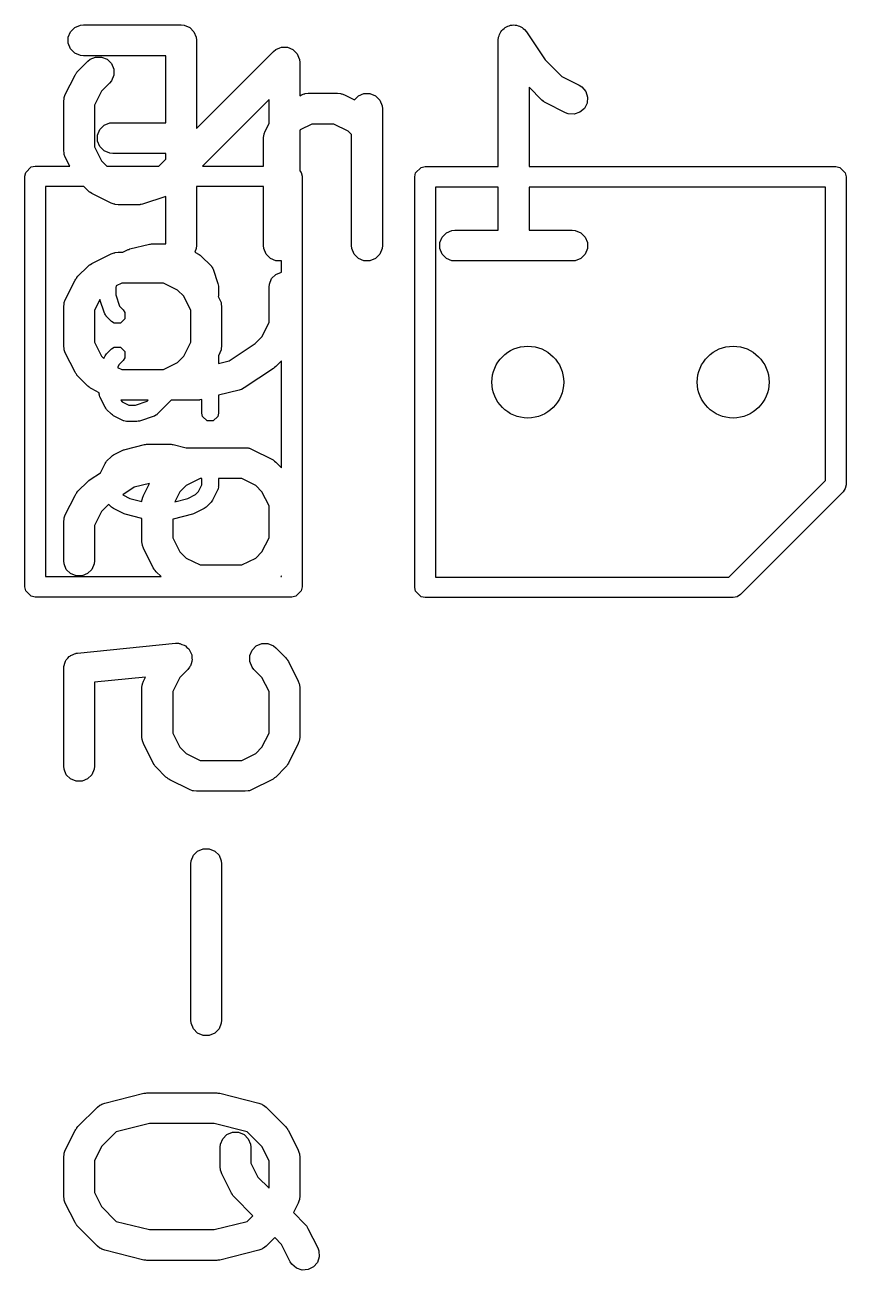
# Model space of a CAD drawing. Header units: inches. Extents: x -2.1 to 1.75, y 0.25 to 2.74.
# Drawn here: x -0.5266 to -0.3691, y 2.1921 to 2.4309 of the extents above; entities that cross this region are included whole.
import ezdxf

# ---------------------------------------------------------------- set-up
doc = ezdxf.new("R2010")
doc.units = ezdxf.units.IN
doc.header["$MEASUREMENT"] = 0
doc.layers.add('BLACK', color=250, linetype='CONTINUOUS')

msp = doc.modelspace()

# ---------------------------------------------------------------- linework, layer by layer
at = {"layer": 'BLACK', "linetype": 'CONTINUOUS'}
for p, q in [((-0.51826, 2.42854), (-0.51782, 2.4296)), ((-0.51782, 2.4296), (-0.51701, 2.43041)), ((-0.51701, 2.43041), (-0.51594, 2.43086)), ((-0.51594, 2.43086), (-0.51537, 2.43091)), ((-0.51537, 2.43091), (-0.49662, 2.43091)), ((-0.49662, 2.43091), (-0.49604, 2.43086)), ((-0.49604, 2.43086), (-0.49498, 2.43041)), ((-0.49498, 2.43041), (-0.49416, 2.4296)), ((-0.49416, 2.4296), (-0.49372, 2.42854)), ((-0.43566, 2.42881), (-0.4356, 2.42909)), ((-0.4356, 2.42909), (-0.43544, 2.42933)), ((-0.43544, 2.42933), (-0.43533, 2.4296)), ((-0.43533, 2.4296), (-0.43512, 2.42981)), ((-0.43512, 2.42981), (-0.43496, 2.43005)), ((-0.43496, 2.43005), (-0.43472, 2.43021)), ((-0.43472, 2.43021), (-0.43452, 2.43041)), ((-0.43452, 2.43041), (-0.43425, 2.43053)), ((-0.43425, 2.43053), (-0.434, 2.43069)), ((-0.434, 2.43069), (-0.43372, 2.43075)), ((-0.43372, 2.43075), (-0.43345, 2.43086)), ((-0.43345, 2.43086), (-0.43316, 2.43086)), ((-0.43316, 2.43086), (-0.43287, 2.43091)), ((-0.43287, 2.43091), (-0.43259, 2.43086)), ((-0.43259, 2.43086), (-0.4323, 2.43086)), ((-0.4323, 2.43086), (-0.43203, 2.43074)), ((-0.43203, 2.43074), (-0.43174, 2.43069)), ((-0.43174, 2.43069), (-0.4315, 2.43053)), ((-0.4315, 2.43053), (-0.43124, 2.43041)), ((-0.43124, 2.43041), (-0.43103, 2.43021)), ((-0.43103, 2.43021), (-0.43079, 2.43005)), ((-0.43079, 2.43005), (-0.43042, 2.4296)), ((-0.43042, 2.4296), (-0.43042, 2.4296)), ((-0.43042, 2.4296), (-0.43042, 2.4296)), ((-0.43042, 2.4296), (-0.43042, 2.4296)), ((-0.43042, 2.4296), (-0.42683, 2.42422)), ((-0.51826, 2.42738), (-0.51826, 2.42854)), ((-0.51782, 2.42632), (-0.51826, 2.42738)), ((-0.49372, 2.42854), (-0.49367, 2.42796)), ((-0.49367, 2.42796), (-0.49367, 2.41105)), ((-0.47771, 2.42649), (-0.47739, 2.42662)), ((-0.47739, 2.42662), (-0.47624, 2.42662)), ((-0.47624, 2.42662), (-0.47518, 2.42618)), ((-0.43583, 2.42797), (-0.43577, 2.42854)), ((-0.43583, 2.42796), (-0.43583, 2.42797)), ((-0.43583, 2.40374), (-0.43583, 2.42796)), ((-0.43583, 2.42796), (-0.43583, 2.42796)), ((-0.43583, 2.42796), (-0.43583, 2.42796)), ((-0.43577, 2.42854), (-0.43566, 2.42881)), ((-0.51701, 2.4255), (-0.51782, 2.42632)), ((-0.51594, 2.42506), (-0.51701, 2.4255)), ((-0.51537, 2.42501), (-0.51594, 2.42506)), ((-0.49957, 2.42501), (-0.51537, 2.42501)), ((-0.51453, 2.42394), (-0.51408, 2.42431)), ((-0.51408, 2.42431), (-0.51301, 2.42475)), ((-0.51301, 2.42475), (-0.51186, 2.42475)), ((-0.51186, 2.42475), (-0.5108, 2.42431)), ((-0.5108, 2.42431), (-0.50998, 2.42349)), ((-0.49957, 2.41216), (-0.49957, 2.42501)), ((-0.49367, 2.41105), (-0.47891, 2.42581)), ((-0.47891, 2.42581), (-0.47846, 2.42618)), ((-0.47846, 2.42618), (-0.47771, 2.42649)), ((-0.47518, 2.42618), (-0.47436, 2.42537)), ((-0.47436, 2.42537), (-0.47411, 2.42475)), ((-0.47411, 2.42475), (-0.47392, 2.4243)), ((-0.47392, 2.4243), (-0.47387, 2.42373)), ((-0.42683, 2.42422), (-0.42363, 2.42101)), ((-0.51665, 2.42179), (-0.51659, 2.42184)), ((-0.51659, 2.42184), (-0.5164, 2.42206)), ((-0.5164, 2.42206), (-0.51453, 2.42394)), ((-0.50998, 2.42349), (-0.50954, 2.42243)), ((-0.50954, 2.42243), (-0.50954, 2.42127)), ((-0.47387, 2.42373), (-0.47387, 2.41733)), ((-0.51883, 2.41755), (-0.51695, 2.4213)), ((-0.51695, 2.4213), (-0.5168, 2.42154)), ((-0.5168, 2.42154), (-0.51677, 2.42162)), ((-0.51677, 2.42162), (-0.5167, 2.4217)), ((-0.5167, 2.4217), (-0.51665, 2.42179)), ((-0.51035, 2.41976), (-0.51189, 2.41823)), ((-0.50998, 2.42021), (-0.51035, 2.41976)), ((-0.50954, 2.42127), (-0.50998, 2.42021)), ((-0.42363, 2.42101), (-0.42031, 2.41935)), ((-0.51904, 2.41701), (-0.51883, 2.41755)), ((-0.51189, 2.41823), (-0.51324, 2.41553)), ((-0.47387, 2.41733), (-0.47357, 2.41748)), ((-0.47357, 2.41748), (-0.47303, 2.41768)), ((-0.47303, 2.41768), (-0.47292, 2.41769)), ((-0.47292, 2.41769), (-0.47282, 2.41773)), ((-0.47282, 2.41773), (-0.47225, 2.41779)), ((-0.47225, 2.41779), (-0.46662, 2.41779)), ((-0.46662, 2.41779), (-0.46605, 2.41773)), ((-0.46605, 2.41773), (-0.46595, 2.41769)), ((-0.46595, 2.41769), (-0.46584, 2.41768)), ((-0.46584, 2.41768), (-0.4653, 2.41748)), ((-0.4653, 2.41748), (-0.4634, 2.41653)), ((-0.4634, 2.41653), (-0.46264, 2.41729)), ((-0.46264, 2.41729), (-0.46157, 2.41773)), ((-0.46157, 2.41773), (-0.46042, 2.41773)), ((-0.46042, 2.41773), (-0.45936, 2.41729)), ((-0.45936, 2.41729), (-0.45854, 2.41648)), ((-0.42746, 2.4165), (-0.42992, 2.41896)), ((-0.42992, 2.41896), (-0.42992, 2.40374)), ((-0.42031, 2.41935), (-0.41982, 2.41904)), ((-0.41982, 2.41904), (-0.41906, 2.41817)), ((-0.41906, 2.41817), (-0.4187, 2.41708)), ((-0.4187, 2.41708), (-0.41878, 2.41593)), ((-0.51914, 2.41623), (-0.51908, 2.4168)), ((-0.51914, 2.40685), (-0.51914, 2.41623)), ((-0.51908, 2.4168), (-0.51904, 2.4169)), ((-0.51904, 2.4169), (-0.51904, 2.41701)), ((-0.51324, 2.41553), (-0.51324, 2.40755)), ((-0.47977, 2.4166), (-0.49253, 2.40384)), ((-0.47977, 2.41201), (-0.47977, 2.4166)), ((-0.45854, 2.41648), (-0.4581, 2.41541)), ((-0.4581, 2.41541), (-0.45804, 2.41484)), ((-0.45804, 2.41484), (-0.45804, 2.38859)), ((-0.42724, 2.41631), (-0.42746, 2.4165)), ((-0.42719, 2.41625), (-0.42724, 2.41631)), ((-0.4271, 2.4162), (-0.42719, 2.41625)), ((-0.42702, 2.41613), (-0.4271, 2.4162)), ((-0.42695, 2.4161), (-0.42702, 2.41613)), ((-0.4267, 2.41595), (-0.42695, 2.4161)), ((-0.42295, 2.41407), (-0.4267, 2.41595)), ((-0.41929, 2.4149), (-0.42017, 2.41415)), ((-0.41878, 2.41593), (-0.41929, 2.4149)), ((-0.42241, 2.41386), (-0.42295, 2.41407)), ((-0.42126, 2.41378), (-0.42241, 2.41386)), ((-0.42017, 2.41415), (-0.42126, 2.41378)), ((-0.51264, 2.40979), (-0.5122, 2.41085)), ((-0.5122, 2.41085), (-0.51138, 2.41167)), ((-0.51138, 2.41167), (-0.51032, 2.41211)), ((-0.51032, 2.41211), (-0.50974, 2.41216)), ((-0.50974, 2.41216), (-0.49957, 2.41216)), ((-0.48077, 2.40979), (-0.48073, 2.40989)), ((-0.48073, 2.40989), (-0.48072, 2.40999)), ((-0.48072, 2.40999), (-0.48051, 2.41053)), ((-0.48051, 2.41053), (-0.47977, 2.41201)), ((-0.47379, 2.41076), (-0.47387, 2.41062)), ((-0.47387, 2.41062), (-0.47387, 2.40291)), ((-0.47155, 2.41188), (-0.47379, 2.41076)), ((-0.46732, 2.41188), (-0.47155, 2.41188)), ((-0.46462, 2.41054), (-0.46732, 2.41188)), ((-0.46395, 2.40986), (-0.46462, 2.41054)), ((-0.51324, 2.40755), (-0.51189, 2.40485)), ((-0.51264, 2.40864), (-0.51264, 2.40979)), ((-0.5122, 2.40757), (-0.51264, 2.40864)), ((-0.51138, 2.40676), (-0.5122, 2.40757)), ((-0.48082, 2.40921), (-0.48077, 2.40979)), ((-0.48082, 2.40384), (-0.48082, 2.40921)), ((-0.46395, 2.38859), (-0.46395, 2.40986)), ((-0.51908, 2.40628), (-0.51914, 2.40685)), ((-0.51904, 2.40618), (-0.51908, 2.40628)), ((-0.51904, 2.40607), (-0.51904, 2.40618)), ((-0.51883, 2.40553), (-0.51904, 2.40607)), ((-0.51798, 2.40384), (-0.51883, 2.40553)), ((-0.51032, 2.40632), (-0.51138, 2.40676)), ((-0.50974, 2.40626), (-0.51032, 2.40632)), ((-0.49957, 2.40626), (-0.50974, 2.40626)), ((-0.50088, 2.40384), (-0.49957, 2.40515)), ((-0.49957, 2.40515), (-0.49957, 2.40626)), ((-0.52642, 2.40262), (-0.52536, 2.40369)), ((-0.52536, 2.40369), (-0.52461, 2.40384)), ((-0.52461, 2.40384), (-0.51798, 2.40384)), ((-0.51189, 2.40485), (-0.51087, 2.40384)), ((-0.51087, 2.40384), (-0.50088, 2.40384)), ((-0.49253, 2.40384), (-0.48082, 2.40384)), ((-0.47387, 2.40291), (-0.47358, 2.40262)), ((-0.45166, 2.40252), (-0.4506, 2.40359)), ((-0.4506, 2.40359), (-0.44984, 2.40374)), ((-0.44984, 2.40374), (-0.43583, 2.40374)), ((-0.42992, 2.40374), (-0.3711, 2.40374)), ((-0.3711, 2.40374), (-0.37035, 2.40359)), ((-0.37035, 2.40359), (-0.36928, 2.40252)), ((-0.52657, 2.40187), (-0.52642, 2.40262)), ((-0.52657, 2.32313), (-0.52657, 2.40187)), ((-0.47358, 2.40262), (-0.47343, 2.40187)), ((-0.47343, 2.40187), (-0.47343, 2.32313)), ((-0.45181, 2.40177), (-0.45166, 2.40252)), ((-0.45181, 2.32303), (-0.45181, 2.40177)), ((-0.36928, 2.40252), (-0.36913, 2.40177)), ((-0.36913, 2.40177), (-0.36913, 2.34272)), ((-0.52264, 2.3999), (-0.52264, 2.3251)), ((-0.51529, 2.3999), (-0.52264, 2.3999)), ((-0.51453, 2.39914), (-0.51529, 2.3999)), ((-0.5143, 2.39895), (-0.51453, 2.39914)), ((-0.51425, 2.3989), (-0.5143, 2.39895)), ((-0.51416, 2.39884), (-0.51425, 2.3989)), ((-0.51408, 2.39877), (-0.51416, 2.39884)), ((-0.51401, 2.39874), (-0.51408, 2.39877)), ((-0.51376, 2.39859), (-0.51401, 2.39874)), ((-0.51001, 2.39671), (-0.51376, 2.39859)), ((-0.49957, 2.39803), (-0.50401, 2.39655)), ((-0.49957, 2.38892), (-0.49957, 2.39803)), ((-0.49367, 2.3999), (-0.49367, 2.38859)), ((-0.48082, 2.3999), (-0.49367, 2.3999)), ((-0.48082, 2.38859), (-0.48082, 2.3999)), ((-0.43583, 2.3998), (-0.44787, 2.3998)), ((-0.44787, 2.3998), (-0.44787, 2.325)), ((-0.43583, 2.39154), (-0.43583, 2.3998)), ((-0.42992, 2.3998), (-0.42992, 2.39154)), ((-0.37307, 2.3998), (-0.42992, 2.3998)), ((-0.37307, 2.34353), (-0.37307, 2.3998)), ((-0.50947, 2.39651), (-0.51001, 2.39671)), ((-0.50936, 2.3965), (-0.50947, 2.39651)), ((-0.50927, 2.39646), (-0.50936, 2.3965)), ((-0.50869, 2.3964), (-0.50927, 2.39646)), ((-0.50494, 2.3964), (-0.50869, 2.3964)), ((-0.50465, 2.39643), (-0.50494, 2.3964)), ((-0.50457, 2.39642), (-0.50465, 2.39643)), ((-0.50447, 2.39645), (-0.50457, 2.39642)), ((-0.50436, 2.39646), (-0.50447, 2.39645)), ((-0.50429, 2.39649), (-0.50436, 2.39646)), ((-0.50401, 2.39655), (-0.50429, 2.39649)), ((-0.44658, 2.39023), (-0.44576, 2.39104)), ((-0.44576, 2.39104), (-0.4447, 2.39149)), ((-0.4447, 2.39149), (-0.44412, 2.39154)), ((-0.44412, 2.39154), (-0.43583, 2.39154)), ((-0.42992, 2.39154), (-0.42163, 2.39154)), ((-0.42163, 2.39154), (-0.42105, 2.39149)), ((-0.42105, 2.39149), (-0.41999, 2.39104)), ((-0.41999, 2.39104), (-0.41917, 2.39023)), ((-0.50644, 2.38793), (-0.50269, 2.38887)), ((-0.50269, 2.38887), (-0.50249, 2.38888)), ((-0.50249, 2.38888), (-0.50231, 2.38892)), ((-0.50231, 2.38892), (-0.49957, 2.38892)), ((-0.49367, 2.38859), (-0.49372, 2.38801)), ((-0.48077, 2.38801), (-0.48082, 2.38859)), ((-0.46389, 2.38801), (-0.46395, 2.38859)), ((-0.45804, 2.38859), (-0.4581, 2.38801)), ((-0.44702, 2.38917), (-0.44658, 2.39023)), ((-0.44702, 2.38801), (-0.44702, 2.38917)), ((-0.41917, 2.39023), (-0.41873, 2.38917)), ((-0.41873, 2.38917), (-0.41873, 2.38801)), ((-0.51376, 2.38512), (-0.51001, 2.387)), ((-0.51001, 2.387), (-0.50947, 2.3872)), ((-0.50947, 2.3872), (-0.50936, 2.38721)), ((-0.50936, 2.38721), (-0.50927, 2.38725)), ((-0.50927, 2.38725), (-0.50869, 2.38731)), ((-0.50869, 2.38731), (-0.50777, 2.38731)), ((-0.50777, 2.38731), (-0.50676, 2.38781)), ((-0.50676, 2.38781), (-0.50659, 2.38786)), ((-0.50659, 2.38786), (-0.50644, 2.38793)), ((-0.49372, 2.38801), (-0.49402, 2.3873)), ((-0.49402, 2.3873), (-0.49317, 2.38687)), ((-0.49317, 2.38687), (-0.49297, 2.38672)), ((-0.49297, 2.38672), (-0.49276, 2.38658)), ((-0.49276, 2.38658), (-0.49088, 2.3847)), ((-0.48033, 2.38695), (-0.48077, 2.38801)), ((-0.47951, 2.38613), (-0.48033, 2.38695)), ((-0.47845, 2.38569), (-0.47951, 2.38613)), ((-0.46345, 2.38695), (-0.46389, 2.38801)), ((-0.46264, 2.38613), (-0.46345, 2.38695)), ((-0.46157, 2.38569), (-0.46264, 2.38613)), ((-0.45936, 2.38613), (-0.46042, 2.38569)), ((-0.45854, 2.38695), (-0.45936, 2.38613)), ((-0.4581, 2.38801), (-0.45854, 2.38695)), ((-0.44658, 2.38695), (-0.44702, 2.38801)), ((-0.44576, 2.38613), (-0.44658, 2.38695)), ((-0.4447, 2.38569), (-0.44576, 2.38613)), ((-0.41999, 2.38613), (-0.42105, 2.38569)), ((-0.41917, 2.38695), (-0.41999, 2.38613)), ((-0.41873, 2.38801), (-0.41917, 2.38695)), ((-0.5164, 2.38269), (-0.51453, 2.38457)), ((-0.51453, 2.38457), (-0.5143, 2.38475)), ((-0.5143, 2.38475), (-0.51425, 2.38481)), ((-0.51425, 2.38481), (-0.51416, 2.38487)), ((-0.51416, 2.38487), (-0.51408, 2.38494)), ((-0.51408, 2.38494), (-0.51401, 2.38497)), ((-0.51401, 2.38497), (-0.51376, 2.38512)), ((-0.49088, 2.3847), (-0.49084, 2.38464)), ((-0.49084, 2.38464), (-0.4908, 2.38462)), ((-0.4908, 2.38462), (-0.49068, 2.3844)), ((-0.49068, 2.3844), (-0.49054, 2.38419)), ((-0.49054, 2.38419), (-0.49054, 2.38416)), ((-0.49054, 2.38416), (-0.4905, 2.38409)), ((-0.4905, 2.38409), (-0.48956, 2.38128)), ((-0.47736, 2.38569), (-0.47845, 2.38569)), ((-0.47736, 2.3835), (-0.47736, 2.38569)), ((-0.46042, 2.38569), (-0.46157, 2.38569)), ((-0.44412, 2.38564), (-0.4447, 2.38569)), ((-0.42163, 2.38564), (-0.44412, 2.38564)), ((-0.42105, 2.38569), (-0.42163, 2.38564)), ((-0.51883, 2.37818), (-0.51695, 2.38193)), ((-0.51695, 2.38193), (-0.5168, 2.38217)), ((-0.5168, 2.38217), (-0.51677, 2.38225)), ((-0.51677, 2.38225), (-0.5167, 2.38233)), ((-0.5167, 2.38233), (-0.51665, 2.38242)), ((-0.51665, 2.38242), (-0.51659, 2.38247)), ((-0.51659, 2.38247), (-0.5164, 2.38269)), ((-0.50799, 2.3814), (-0.50905, 2.38087)), ((-0.50001, 2.3814), (-0.50799, 2.3814)), ((-0.49731, 2.38005), (-0.50001, 2.3814)), ((-0.48956, 2.38128), (-0.48953, 2.38103)), ((-0.47971, 2.38118), (-0.47927, 2.38225)), ((-0.47927, 2.38225), (-0.47846, 2.38306)), ((-0.47846, 2.38306), (-0.47739, 2.3835)), ((-0.47739, 2.3835), (-0.47736, 2.3835)), ((-0.50905, 2.38087), (-0.50917, 2.38052)), ((-0.50917, 2.38052), (-0.50917, 2.37916)), ((-0.50917, 2.37916), (-0.50843, 2.37694)), ((-0.49612, 2.37886), (-0.49731, 2.38005)), ((-0.49477, 2.37616), (-0.49612, 2.37886)), ((-0.48953, 2.38103), (-0.48948, 2.38078)), ((-0.48948, 2.3789), (-0.4895, 2.37882)), ((-0.48948, 2.38078), (-0.48948, 2.3789)), ((-0.47977, 2.38061), (-0.47971, 2.38118)), ((-0.47977, 2.3738), (-0.47977, 2.38061)), ((-0.51914, 2.37686), (-0.51908, 2.37743)), ((-0.51914, 2.36936), (-0.51914, 2.37686)), ((-0.51908, 2.37743), (-0.51904, 2.37753)), ((-0.51904, 2.37764), (-0.51883, 2.37818)), ((-0.51904, 2.37753), (-0.51904, 2.37764)), ((-0.51219, 2.37826), (-0.51324, 2.37616)), ((-0.5113, 2.37559), (-0.51219, 2.37826)), ((-0.50843, 2.37694), (-0.50775, 2.37627)), ((-0.4895, 2.37882), (-0.48918, 2.37818)), ((-0.48918, 2.37818), (-0.48897, 2.37764)), ((-0.48897, 2.37764), (-0.48896, 2.37753)), ((-0.48896, 2.37753), (-0.48892, 2.37743)), ((-0.48892, 2.37743), (-0.48886, 2.37686)), ((-0.48886, 2.37686), (-0.48886, 2.36936)), ((-0.51324, 2.37616), (-0.51324, 2.37005)), ((-0.51126, 2.37553), (-0.5113, 2.37559)), ((-0.51126, 2.37549), (-0.51126, 2.37553)), ((-0.51112, 2.37528), (-0.51126, 2.37549)), ((-0.51099, 2.37506), (-0.51112, 2.37528)), ((-0.51096, 2.37504), (-0.51099, 2.37506)), ((-0.51092, 2.37498), (-0.51096, 2.37504)), ((-0.50998, 2.37404), (-0.51092, 2.37498)), ((-0.50741, 2.37455), (-0.50826, 2.3737)), ((-0.50775, 2.37627), (-0.50741, 2.37576)), ((-0.50741, 2.37576), (-0.50741, 2.37455)), ((-0.49477, 2.37005), (-0.49477, 2.37616)), ((-0.50947, 2.3737), (-0.50998, 2.37404)), ((-0.50826, 2.3737), (-0.50947, 2.3737)), ((-0.48112, 2.37111), (-0.47977, 2.3738)), ((-0.51908, 2.36878), (-0.51914, 2.36936)), ((-0.51324, 2.37005), (-0.51189, 2.36736)), ((-0.49612, 2.36736), (-0.49477, 2.37005)), ((-0.48886, 2.36936), (-0.48892, 2.36878)), ((-0.4874, 2.36647), (-0.48245, 2.36978)), ((-0.48245, 2.36978), (-0.48112, 2.37111)), ((-0.51904, 2.36868), (-0.51908, 2.36878)), ((-0.51904, 2.36858), (-0.51904, 2.36868)), ((-0.51883, 2.36804), (-0.51904, 2.36858)), ((-0.51695, 2.36429), (-0.51883, 2.36804)), ((-0.51189, 2.36736), (-0.51146, 2.36693)), ((-0.51146, 2.36693), (-0.51121, 2.36742)), ((-0.51121, 2.36742), (-0.51106, 2.36762)), ((-0.51106, 2.36762), (-0.51092, 2.36783)), ((-0.51092, 2.36783), (-0.50998, 2.36877)), ((-0.50998, 2.36877), (-0.50947, 2.36911)), ((-0.50947, 2.36911), (-0.50826, 2.36911)), ((-0.50826, 2.36911), (-0.50741, 2.36826)), ((-0.50741, 2.36705), (-0.50775, 2.36654)), ((-0.50741, 2.36826), (-0.50741, 2.36705)), ((-0.49731, 2.36616), (-0.49612, 2.36736)), ((-0.48918, 2.36804), (-0.48948, 2.36742)), ((-0.48948, 2.36742), (-0.48948, 2.36595)), ((-0.48897, 2.36858), (-0.48918, 2.36804)), ((-0.48896, 2.36868), (-0.48897, 2.36858)), ((-0.48892, 2.36878), (-0.48896, 2.36868)), ((-0.50851, 2.36579), (-0.5088, 2.36521)), ((-0.5088, 2.36521), (-0.50799, 2.36481)), ((-0.50775, 2.36654), (-0.50851, 2.36579)), ((-0.50799, 2.36481), (-0.50001, 2.36481)), ((-0.50001, 2.36481), (-0.49731, 2.36616)), ((-0.48948, 2.36595), (-0.4874, 2.36647)), ((-0.47893, 2.36503), (-0.48455, 2.36128)), ((-0.47871, 2.36521), (-0.47893, 2.36503)), ((-0.47893, 2.36503), (-0.47893, 2.36503)), ((-0.47893, 2.36503), (-0.47893, 2.36503)), ((-0.47848, 2.36539), (-0.47871, 2.36521)), ((-0.47736, 2.36651), (-0.47848, 2.36539)), ((-0.47848, 2.36539), (-0.47848, 2.36539)), ((-0.47848, 2.36539), (-0.47848, 2.36539)), ((-0.47736, 2.34596), (-0.47736, 2.36651)), ((-0.5168, 2.36404), (-0.51695, 2.36429)), ((-0.51677, 2.36397), (-0.5168, 2.36404)), ((-0.5167, 2.36389), (-0.51677, 2.36397)), ((-0.51665, 2.3638), (-0.5167, 2.36389)), ((-0.51659, 2.36375), (-0.51665, 2.3638)), ((-0.5164, 2.36352), (-0.51659, 2.36375)), ((-0.51453, 2.36164), (-0.5164, 2.36352)), ((-0.5143, 2.36146), (-0.51453, 2.36164)), ((-0.51425, 2.3614), (-0.5143, 2.36146)), ((-0.51416, 2.36134), (-0.51425, 2.3614)), ((-0.51408, 2.36128), (-0.51416, 2.36134)), ((-0.51401, 2.36125), (-0.51408, 2.36128)), ((-0.51376, 2.36109), (-0.51401, 2.36125)), ((-0.51232, 2.36037), (-0.51376, 2.36109)), ((-0.51232, 2.36016), (-0.51232, 2.36037)), ((-0.5123, 2.36008), (-0.51232, 2.36016)), ((-0.51231, 2.36004), (-0.5123, 2.36008)), ((-0.51225, 2.3598), (-0.51231, 2.36004)), ((-0.5122, 2.35955), (-0.51225, 2.3598)), ((-0.48548, 2.36087), (-0.48948, 2.35987)), ((-0.48948, 2.35987), (-0.48948, 2.35641)), ((-0.48514, 2.36099), (-0.48548, 2.36087)), ((-0.48506, 2.361), (-0.48514, 2.36099)), ((-0.485, 2.36104), (-0.48506, 2.361)), ((-0.48493, 2.36106), (-0.485, 2.36104)), ((-0.48487, 2.36111), (-0.48493, 2.36106)), ((-0.48455, 2.36128), (-0.48487, 2.36111)), ((-0.51217, 2.35953), (-0.5122, 2.35955)), ((-0.51215, 2.35945), (-0.51217, 2.35953)), ((-0.51121, 2.35758), (-0.51215, 2.35945)), ((-0.51106, 2.35738), (-0.51121, 2.35758)), ((-0.51092, 2.35717), (-0.51106, 2.35738)), ((-0.5082, 2.35891), (-0.50793, 2.35864)), ((-0.50297, 2.35891), (-0.5082, 2.35891)), ((-0.50793, 2.35864), (-0.50662, 2.35798)), ((-0.50662, 2.35798), (-0.50537, 2.35798)), ((-0.50537, 2.35798), (-0.50316, 2.35872)), ((-0.50316, 2.35872), (-0.50297, 2.35891)), ((-0.49852, 2.35891), (-0.50119, 2.35623)), ((-0.49369, 2.35891), (-0.49852, 2.35891)), ((-0.49359, 2.35892), (-0.49369, 2.35891)), ((-0.49355, 2.35891), (-0.49359, 2.35892)), ((-0.49333, 2.35894), (-0.49355, 2.35891)), ((-0.49312, 2.35896), (-0.49333, 2.35894)), ((-0.49307, 2.35898), (-0.49312, 2.35896)), ((-0.49297, 2.35899), (-0.49307, 2.35898)), ((-0.49263, 2.35908), (-0.49297, 2.35899)), ((-0.49263, 2.35641), (-0.49263, 2.35908)), ((-0.50998, 2.35623), (-0.51092, 2.35717)), ((-0.50977, 2.35609), (-0.50998, 2.35623)), ((-0.50957, 2.35594), (-0.50977, 2.35609)), ((-0.5077, 2.355), (-0.50957, 2.35594)), ((-0.50762, 2.35498), (-0.5077, 2.355)), ((-0.5076, 2.35495), (-0.50762, 2.35498)), ((-0.50735, 2.3549), (-0.5076, 2.35495)), ((-0.50181, 2.35585), (-0.50462, 2.35491)), ((-0.50174, 2.35589), (-0.50181, 2.35585)), ((-0.5017, 2.35589), (-0.50174, 2.35589)), ((-0.50149, 2.35603), (-0.5017, 2.35589)), ((-0.50127, 2.35615), (-0.50149, 2.35603)), ((-0.50126, 2.35619), (-0.50127, 2.35615)), ((-0.50119, 2.35623), (-0.50126, 2.35619)), ((-0.49251, 2.3558), (-0.49263, 2.35641)), ((-0.49166, 2.35495), (-0.49251, 2.3558)), ((-0.49045, 2.35495), (-0.49166, 2.35495)), ((-0.4896, 2.3558), (-0.49045, 2.35495)), ((-0.48948, 2.35641), (-0.4896, 2.3558)), ((-0.5071, 2.35484), (-0.50735, 2.3549)), ((-0.50707, 2.35485), (-0.5071, 2.35484)), ((-0.50699, 2.35483), (-0.50707, 2.35485)), ((-0.50512, 2.35483), (-0.50699, 2.35483)), ((-0.50487, 2.35488), (-0.50512, 2.35483)), ((-0.50462, 2.35491), (-0.50487, 2.35488)), ((-0.50737, 2.3495), (-0.50363, 2.35044)), ((-0.50363, 2.35044), (-0.50343, 2.35045)), ((-0.50343, 2.35045), (-0.50324, 2.35048)), ((-0.50324, 2.35048), (-0.49856, 2.35048)), ((-0.49856, 2.35048), (-0.49837, 2.35045)), ((-0.49837, 2.35045), (-0.49817, 2.35044)), ((-0.49817, 2.35044), (-0.49568, 2.34981)), ((-0.51092, 2.34721), (-0.50998, 2.34815)), ((-0.50998, 2.34815), (-0.50977, 2.34829)), ((-0.50977, 2.34829), (-0.50957, 2.34844)), ((-0.50957, 2.34844), (-0.5077, 2.34938)), ((-0.5077, 2.34938), (-0.50753, 2.34942)), ((-0.50753, 2.34942), (-0.50737, 2.3495)), ((-0.49568, 2.34981), (-0.48432, 2.34981)), ((-0.48432, 2.34981), (-0.48374, 2.34976)), ((-0.48374, 2.34976), (-0.48364, 2.34972)), ((-0.48364, 2.34972), (-0.48354, 2.34971)), ((-0.48354, 2.34971), (-0.483, 2.3495)), ((-0.483, 2.3495), (-0.47925, 2.34763)), ((-0.51211, 2.345), (-0.51121, 2.3468)), ((-0.51121, 2.3468), (-0.51106, 2.347)), ((-0.51106, 2.347), (-0.51092, 2.34721)), ((-0.47925, 2.34763), (-0.479, 2.34747)), ((-0.479, 2.34747), (-0.47893, 2.34744)), ((-0.47893, 2.34744), (-0.47885, 2.34737)), ((-0.47885, 2.34737), (-0.47876, 2.34732)), ((-0.47876, 2.34732), (-0.47871, 2.34726)), ((-0.47871, 2.34726), (-0.47848, 2.34707)), ((-0.47848, 2.34707), (-0.47736, 2.34596)), ((-0.5164, 2.34145), (-0.51453, 2.34332)), ((-0.51453, 2.34332), (-0.51452, 2.34333)), ((-0.51453, 2.34332), (-0.51453, 2.34332)), ((-0.51452, 2.34333), (-0.51429, 2.34351)), ((-0.51429, 2.34351), (-0.51408, 2.34369)), ((-0.51408, 2.34369), (-0.51211, 2.345)), ((-0.51408, 2.34369), (-0.51408, 2.34369)), ((-0.51408, 2.34369), (-0.51408, 2.34369)), ((-0.49299, 2.34391), (-0.49569, 2.34256)), ((-0.49266, 2.34391), (-0.49299, 2.34391)), ((-0.49263, 2.34385), (-0.49266, 2.34391)), ((-0.49263, 2.34272), (-0.49263, 2.34385)), ((-0.48501, 2.34391), (-0.48948, 2.34391)), ((-0.48948, 2.34391), (-0.48948, 2.34235)), ((-0.48232, 2.34256), (-0.48501, 2.34391)), ((-0.3916, 2.325), (-0.37307, 2.34353)), ((-0.51883, 2.33693), (-0.51695, 2.34068)), ((-0.51695, 2.34068), (-0.5168, 2.34093)), ((-0.5168, 2.34093), (-0.51677, 2.341)), ((-0.51677, 2.341), (-0.5167, 2.34108)), ((-0.5167, 2.34108), (-0.51665, 2.34117)), ((-0.51665, 2.34117), (-0.51659, 2.34122)), ((-0.51659, 2.34122), (-0.5164, 2.34145)), ((-0.5056, 2.34224), (-0.50782, 2.34077)), ((-0.50782, 2.34077), (-0.50644, 2.34008)), ((-0.50268, 2.34297), (-0.5056, 2.34224)), ((-0.50404, 2.34014), (-0.50383, 2.34068)), ((-0.50383, 2.34068), (-0.50268, 2.34297)), ((-0.49689, 2.34136), (-0.49784, 2.33946)), ((-0.49569, 2.34256), (-0.49689, 2.34136)), ((-0.49536, 2.34008), (-0.49386, 2.34083)), ((-0.49386, 2.34083), (-0.49329, 2.3414)), ((-0.49329, 2.3414), (-0.49263, 2.34272)), ((-0.48965, 2.34164), (-0.49059, 2.33977)), ((-0.48963, 2.34172), (-0.48965, 2.34164)), ((-0.4896, 2.34174), (-0.48963, 2.34172)), ((-0.48955, 2.34199), (-0.4896, 2.34174)), ((-0.48949, 2.34223), (-0.48955, 2.34199)), ((-0.48948, 2.34235), (-0.4895, 2.34227)), ((-0.4895, 2.34227), (-0.48949, 2.34223)), ((-0.48112, 2.34136), (-0.48232, 2.34256)), ((-0.47977, 2.33866), (-0.48112, 2.34136)), ((-0.36971, 2.34132), (-0.3894, 2.32164)), ((-0.36928, 2.34196), (-0.36971, 2.34132)), ((-0.36913, 2.34272), (-0.36928, 2.34196)), ((-0.51056, 2.33894), (-0.51189, 2.33761)), ((-0.51052, 2.33896), (-0.51056, 2.33894)), ((-0.50998, 2.33842), (-0.51052, 2.33896)), ((-0.50977, 2.33828), (-0.50998, 2.33842)), ((-0.50957, 2.33813), (-0.50977, 2.33828)), ((-0.50644, 2.34008), (-0.50413, 2.3395)), ((-0.50413, 2.3395), (-0.50409, 2.33994)), ((-0.50409, 2.33994), (-0.50405, 2.34003)), ((-0.50405, 2.34003), (-0.50404, 2.34014)), ((-0.49784, 2.33946), (-0.49536, 2.34008)), ((-0.49203, 2.33828), (-0.49223, 2.33813)), ((-0.49182, 2.33842), (-0.49203, 2.33828)), ((-0.49088, 2.33936), (-0.49182, 2.33842)), ((-0.49074, 2.33957), (-0.49088, 2.33936)), ((-0.49059, 2.33977), (-0.49074, 2.33957)), ((-0.47977, 2.33256), (-0.47977, 2.33866)), ((-0.51914, 2.33561), (-0.51908, 2.33619)), ((-0.51908, 2.33619), (-0.51904, 2.33629)), ((-0.51904, 2.33639), (-0.51883, 2.33693)), ((-0.51904, 2.33629), (-0.51904, 2.33639)), ((-0.51189, 2.33761), (-0.51324, 2.33491)), ((-0.5077, 2.33719), (-0.50957, 2.33813)), ((-0.50753, 2.33714), (-0.5077, 2.33719)), ((-0.50737, 2.33707), (-0.50753, 2.33714)), ((-0.50414, 2.33626), (-0.50737, 2.33707)), ((-0.50414, 2.33186), (-0.50414, 2.33626)), ((-0.49817, 2.33613), (-0.49824, 2.33613)), ((-0.49824, 2.33613), (-0.49824, 2.33256)), ((-0.49442, 2.33707), (-0.49817, 2.33613)), ((-0.49427, 2.33714), (-0.49442, 2.33707)), ((-0.4941, 2.33719), (-0.49427, 2.33714)), ((-0.49223, 2.33813), (-0.4941, 2.33719)), ((-0.51914, 2.32811), (-0.51914, 2.33561)), ((-0.51324, 2.33491), (-0.51324, 2.32811)), ((-0.50409, 2.33129), (-0.50414, 2.33186)), ((-0.50405, 2.33119), (-0.50409, 2.33129)), ((-0.50404, 2.33108), (-0.50405, 2.33119)), ((-0.50383, 2.33054), (-0.50404, 2.33108)), ((-0.49824, 2.33256), (-0.49689, 2.32986)), ((-0.48112, 2.32986), (-0.47977, 2.33256)), ((-0.50196, 2.32679), (-0.50383, 2.33054)), ((-0.49689, 2.32986), (-0.49569, 2.32866)), ((-0.48232, 2.32866), (-0.48112, 2.32986)), ((-0.51908, 2.32754), (-0.51914, 2.32811)), ((-0.51864, 2.32647), (-0.51908, 2.32754)), ((-0.51783, 2.32566), (-0.51864, 2.32647)), ((-0.51373, 2.32647), (-0.51455, 2.32566)), ((-0.51329, 2.32754), (-0.51373, 2.32647)), ((-0.51324, 2.32811), (-0.51329, 2.32754)), ((-0.5018, 2.32654), (-0.50196, 2.32679)), ((-0.50177, 2.32647), (-0.5018, 2.32654)), ((-0.5017, 2.32639), (-0.50177, 2.32647)), ((-0.50165, 2.3263), (-0.5017, 2.32639)), ((-0.50159, 2.32625), (-0.50165, 2.3263)), ((-0.49569, 2.32866), (-0.49299, 2.32732)), ((-0.49299, 2.32732), (-0.48501, 2.32732)), ((-0.48501, 2.32732), (-0.48232, 2.32866)), ((-0.52264, 2.3251), (-0.50048, 2.3251)), ((-0.51676, 2.32522), (-0.51783, 2.32566)), ((-0.51561, 2.32522), (-0.51676, 2.32522)), ((-0.51455, 2.32566), (-0.51561, 2.32522)), ((-0.5014, 2.32602), (-0.50159, 2.32625)), ((-0.50048, 2.3251), (-0.5014, 2.32602)), ((-0.47736, 2.32527), (-0.47753, 2.3251)), ((-0.47753, 2.3251), (-0.47736, 2.3251)), ((-0.47736, 2.3251), (-0.47736, 2.32527)), ((-0.44787, 2.325), (-0.3916, 2.325)), ((-0.52642, 2.32238), (-0.52657, 2.32313)), ((-0.52536, 2.32131), (-0.52642, 2.32238)), ((-0.47358, 2.32238), (-0.47464, 2.32131)), ((-0.47343, 2.32313), (-0.47358, 2.32238)), ((-0.45166, 2.32228), (-0.45181, 2.32303)), ((-0.4506, 2.32121), (-0.45166, 2.32228)), ((-0.3894, 2.32164), (-0.39003, 2.32121)), ((-0.52461, 2.32116), (-0.52536, 2.32131)), ((-0.47539, 2.32116), (-0.52461, 2.32116)), ((-0.47464, 2.32131), (-0.47539, 2.32116)), ((-0.44984, 2.32106), (-0.4506, 2.32121)), ((-0.39079, 2.32106), (-0.44984, 2.32106)), ((-0.39003, 2.32121), (-0.39079, 2.32106)), ((-0.51648, 2.31043), (-0.49773, 2.3123)), ((-0.49773, 2.3123), (-0.49716, 2.3123)), ((-0.49716, 2.3123), (-0.49701, 2.31226)), ((-0.49701, 2.31226), (-0.49686, 2.31226)), ((-0.49686, 2.31226), (-0.49647, 2.3121)), ((-0.49647, 2.3121), (-0.49605, 2.31197)), ((-0.49605, 2.31197), (-0.49594, 2.31188)), ((-0.48221, 2.31182), (-0.48114, 2.31226)), ((-0.48114, 2.31226), (-0.47999, 2.31226)), ((-0.47999, 2.31226), (-0.47893, 2.31182)), ((-0.51834, 2.30944), (-0.51806, 2.30977)), ((-0.51806, 2.30977), (-0.51793, 2.30984)), ((-0.51793, 2.30984), (-0.51783, 2.30994)), ((-0.51783, 2.30994), (-0.51743, 2.31011)), ((-0.51743, 2.31011), (-0.51705, 2.31031)), ((-0.51705, 2.31031), (-0.51683, 2.31036)), ((-0.51683, 2.31036), (-0.51676, 2.31039)), ((-0.51676, 2.31039), (-0.51669, 2.31039)), ((-0.51669, 2.31039), (-0.51648, 2.31043)), ((-0.49594, 2.31188), (-0.4958, 2.31182)), ((-0.4958, 2.31182), (-0.4955, 2.31151)), ((-0.4955, 2.31151), (-0.49516, 2.31124)), ((-0.49516, 2.31124), (-0.49509, 2.31111)), ((-0.49509, 2.31111), (-0.49499, 2.311)), ((-0.49499, 2.311), (-0.49482, 2.31061)), ((-0.49482, 2.31061), (-0.49462, 2.31023)), ((-0.49462, 2.31023), (-0.4946, 2.31008)), ((-0.4946, 2.31008), (-0.49454, 2.30994)), ((-0.49454, 2.30994), (-0.49454, 2.30951)), ((-0.48346, 2.30994), (-0.48302, 2.311)), ((-0.48346, 2.30879), (-0.48346, 2.30994)), ((-0.48302, 2.311), (-0.48221, 2.31182)), ((-0.47893, 2.31182), (-0.47848, 2.31145)), ((-0.47848, 2.31145), (-0.47661, 2.30958)), ((-0.47661, 2.30958), (-0.47642, 2.30935)), ((-0.51914, 2.30749), (-0.51912, 2.3077)), ((-0.51914, 2.28874), (-0.51914, 2.30749)), ((-0.51913, 2.30777), (-0.51911, 2.30785)), ((-0.51912, 2.3077), (-0.51913, 2.30777)), ((-0.51911, 2.30785), (-0.51908, 2.30807)), ((-0.51908, 2.30807), (-0.51892, 2.30846)), ((-0.51892, 2.30846), (-0.51879, 2.30888)), ((-0.51879, 2.30888), (-0.5187, 2.30899)), ((-0.5187, 2.30899), (-0.51864, 2.30913)), ((-0.51864, 2.30913), (-0.51834, 2.30944)), ((-0.49535, 2.30728), (-0.49689, 2.30574)), ((-0.49499, 2.30772), (-0.49535, 2.30728)), ((-0.49493, 2.30786), (-0.49499, 2.30772)), ((-0.49483, 2.30798), (-0.49493, 2.30786)), ((-0.49471, 2.30839), (-0.49483, 2.30798)), ((-0.49454, 2.30879), (-0.49471, 2.30839)), ((-0.49454, 2.30951), (-0.4945, 2.30908)), ((-0.4945, 2.30908), (-0.49454, 2.30894)), ((-0.49454, 2.30894), (-0.49454, 2.30879)), ((-0.48302, 2.30772), (-0.48346, 2.30879)), ((-0.48266, 2.30728), (-0.48302, 2.30772)), ((-0.48112, 2.30574), (-0.48266, 2.30728)), ((-0.47642, 2.30935), (-0.47636, 2.3093)), ((-0.47636, 2.3093), (-0.4763, 2.30921)), ((-0.4763, 2.30921), (-0.47624, 2.30913)), ((-0.47624, 2.30913), (-0.47621, 2.30906)), ((-0.47621, 2.30906), (-0.47605, 2.30881)), ((-0.47605, 2.30881), (-0.47418, 2.30506)), ((-0.50346, 2.30579), (-0.51324, 2.30482)), ((-0.51324, 2.30482), (-0.51324, 2.28874)), ((-0.50404, 2.30452), (-0.50383, 2.30506)), ((-0.50383, 2.30506), (-0.50346, 2.30579)), ((-0.49689, 2.30574), (-0.49824, 2.30304)), ((-0.47977, 2.30304), (-0.48112, 2.30574)), ((-0.47418, 2.30506), (-0.47397, 2.30452)), ((-0.50414, 2.30374), (-0.50409, 2.30432)), ((-0.50414, 2.29437), (-0.50414, 2.30374)), ((-0.50409, 2.30432), (-0.50405, 2.30441)), ((-0.50405, 2.30441), (-0.50404, 2.30452)), ((-0.49824, 2.30304), (-0.49824, 2.29506)), ((-0.47977, 2.29506), (-0.47977, 2.30304)), ((-0.47397, 2.30452), (-0.47396, 2.30441)), ((-0.47396, 2.30441), (-0.47392, 2.30432)), ((-0.47392, 2.30432), (-0.47387, 2.30374)), ((-0.47387, 2.30374), (-0.47387, 2.29437)), ((-0.50409, 2.29379), (-0.50414, 2.29437)), ((-0.50405, 2.29369), (-0.50409, 2.29379)), ((-0.50404, 2.29359), (-0.50405, 2.29369)), ((-0.50383, 2.29305), (-0.50404, 2.29359)), ((-0.50196, 2.2893), (-0.50383, 2.29305)), ((-0.49824, 2.29506), (-0.49689, 2.29237)), ((-0.48112, 2.29237), (-0.47977, 2.29506)), ((-0.47418, 2.29305), (-0.47605, 2.2893)), ((-0.47397, 2.29359), (-0.47418, 2.29305)), ((-0.47396, 2.29369), (-0.47397, 2.29359)), ((-0.47392, 2.29379), (-0.47396, 2.29369)), ((-0.47387, 2.29437), (-0.47392, 2.29379)), ((-0.49689, 2.29237), (-0.49569, 2.29117)), ((-0.49569, 2.29117), (-0.49299, 2.28982)), ((-0.48501, 2.28982), (-0.48232, 2.29117)), ((-0.48232, 2.29117), (-0.48112, 2.29237)), ((-0.51908, 2.28817), (-0.51914, 2.28874)), ((-0.51864, 2.2871), (-0.51908, 2.28817)), ((-0.51329, 2.28817), (-0.51373, 2.2871)), ((-0.51324, 2.28874), (-0.51329, 2.28817)), ((-0.5018, 2.28905), (-0.50196, 2.2893)), ((-0.50177, 2.28898), (-0.5018, 2.28905)), ((-0.5017, 2.2889), (-0.50177, 2.28898)), ((-0.50165, 2.28881), (-0.5017, 2.2889)), ((-0.50159, 2.28876), (-0.50165, 2.28881)), ((-0.5014, 2.28853), (-0.50159, 2.28876)), ((-0.49953, 2.28665), (-0.5014, 2.28853)), ((-0.49299, 2.28982), (-0.48501, 2.28982)), ((-0.47661, 2.28853), (-0.47848, 2.28665)), ((-0.47642, 2.28876), (-0.47661, 2.28853)), ((-0.47636, 2.28881), (-0.47642, 2.28876)), ((-0.4763, 2.2889), (-0.47636, 2.28881)), ((-0.47624, 2.28898), (-0.4763, 2.2889)), ((-0.47621, 2.28905), (-0.47624, 2.28898)), ((-0.47605, 2.2893), (-0.47621, 2.28905)), ((-0.51783, 2.28629), (-0.51864, 2.2871)), ((-0.51676, 2.28585), (-0.51783, 2.28629)), ((-0.51561, 2.28585), (-0.51676, 2.28585)), ((-0.51455, 2.28629), (-0.51561, 2.28585)), ((-0.51373, 2.2871), (-0.51455, 2.28629)), ((-0.4993, 2.28647), (-0.49953, 2.28665)), ((-0.49925, 2.28641), (-0.4993, 2.28647)), ((-0.49916, 2.28635), (-0.49925, 2.28641)), ((-0.49908, 2.28629), (-0.49916, 2.28635)), ((-0.49901, 2.28626), (-0.49908, 2.28629)), ((-0.49876, 2.2861), (-0.49901, 2.28626)), ((-0.49501, 2.28423), (-0.49876, 2.2861)), ((-0.47925, 2.2861), (-0.483, 2.28423)), ((-0.479, 2.28626), (-0.47925, 2.2861)), ((-0.47893, 2.28629), (-0.479, 2.28626)), ((-0.47885, 2.28635), (-0.47893, 2.28629)), ((-0.47876, 2.28641), (-0.47885, 2.28635)), ((-0.47871, 2.28647), (-0.47876, 2.28641)), ((-0.47848, 2.28665), (-0.47871, 2.28647)), ((-0.49447, 2.28402), (-0.49501, 2.28423)), ((-0.49437, 2.28401), (-0.49447, 2.28402)), ((-0.49427, 2.28397), (-0.49437, 2.28401)), ((-0.49369, 2.28391), (-0.49427, 2.28397)), ((-0.48432, 2.28391), (-0.49369, 2.28391)), ((-0.48374, 2.28397), (-0.48432, 2.28391)), ((-0.48364, 2.28401), (-0.48374, 2.28397)), ((-0.48354, 2.28402), (-0.48364, 2.28401)), ((-0.483, 2.28423), (-0.48354, 2.28402)), ((-0.49471, 2.27057), (-0.49427, 2.27163)), ((-0.49427, 2.27163), (-0.49346, 2.27245)), ((-0.49346, 2.27245), (-0.49239, 2.27289)), ((-0.49239, 2.27289), (-0.49124, 2.27289)), ((-0.49124, 2.27289), (-0.49018, 2.27245)), ((-0.49018, 2.27245), (-0.48936, 2.27163)), ((-0.48936, 2.27163), (-0.48892, 2.27057)), ((-0.49477, 2.26999), (-0.49471, 2.27057)), ((-0.49477, 2.24), (-0.49477, 2.26999)), ((-0.48892, 2.27057), (-0.48886, 2.26999)), ((-0.48886, 2.26999), (-0.48886, 2.24)), ((-0.49471, 2.23942), (-0.49477, 2.24)), ((-0.49427, 2.23836), (-0.49471, 2.23942)), ((-0.49346, 2.23754), (-0.49427, 2.23836)), ((-0.48936, 2.23836), (-0.49018, 2.23754)), ((-0.48892, 2.23942), (-0.48936, 2.23836)), ((-0.48886, 2.24), (-0.48892, 2.23942)), ((-0.49239, 2.2371), (-0.49346, 2.23754)), ((-0.49124, 2.2371), (-0.49239, 2.2371)), ((-0.49018, 2.23754), (-0.49124, 2.2371)), ((-0.51128, 2.22412), (-0.50378, 2.22599)), ((-0.50378, 2.22599), (-0.50368, 2.226)), ((-0.50368, 2.226), (-0.50364, 2.22602)), ((-0.50364, 2.22602), (-0.50342, 2.22604)), ((-0.50342, 2.22604), (-0.50321, 2.22607)), ((-0.50321, 2.22607), (-0.50317, 2.22607)), ((-0.50317, 2.22607), (-0.50306, 2.22608)), ((-0.50306, 2.22608), (-0.48994, 2.22608)), ((-0.48994, 2.22608), (-0.48984, 2.22607)), ((-0.48984, 2.22607), (-0.4898, 2.22607)), ((-0.4898, 2.22607), (-0.48958, 2.22604)), ((-0.48958, 2.22604), (-0.48937, 2.22602)), ((-0.48937, 2.22602), (-0.48933, 2.226)), ((-0.48933, 2.226), (-0.48923, 2.22599)), ((-0.48923, 2.22599), (-0.48173, 2.22412)), ((-0.51265, 2.22334), (-0.5122, 2.22371)), ((-0.5122, 2.22371), (-0.512, 2.22379)), ((-0.512, 2.22379), (-0.51183, 2.22392)), ((-0.51183, 2.22392), (-0.51128, 2.22412)), ((-0.48173, 2.22412), (-0.48118, 2.22392)), ((-0.48118, 2.22392), (-0.481, 2.22379)), ((-0.481, 2.22379), (-0.4808, 2.22371)), ((-0.4808, 2.22371), (-0.48035, 2.22334)), ((-0.5164, 2.21959), (-0.51265, 2.22334)), ((-0.48035, 2.22334), (-0.47661, 2.21959)), ((-0.51883, 2.21507), (-0.51695, 2.21882)), ((-0.51695, 2.21882), (-0.5168, 2.21907)), ((-0.5168, 2.21907), (-0.51677, 2.21914)), ((-0.51677, 2.21914), (-0.5167, 2.21922)), ((-0.5167, 2.21922), (-0.51665, 2.21931)), ((-0.51665, 2.21931), (-0.51659, 2.21936)), ((-0.51659, 2.21936), (-0.5164, 2.21959)), ((-0.5027, 2.22017), (-0.50905, 2.21858)), ((-0.49031, 2.22017), (-0.5027, 2.22017)), ((-0.48395, 2.21858), (-0.49031, 2.22017)), ((-0.47661, 2.21959), (-0.47642, 2.21936)), ((-0.47642, 2.21936), (-0.47636, 2.21931)), ((-0.47636, 2.21931), (-0.4763, 2.21922)), ((-0.4763, 2.21922), (-0.47624, 2.21914)), ((-0.47624, 2.21914), (-0.47621, 2.21907)), ((-0.47621, 2.21907), (-0.47605, 2.21882)), ((-0.47605, 2.21882), (-0.47418, 2.21507)), ((-0.50905, 2.21858), (-0.51189, 2.21575)), ((-0.48909, 2.2162), (-0.48865, 2.21727)), ((-0.48865, 2.21727), (-0.48783, 2.21808)), ((-0.48783, 2.21808), (-0.48677, 2.21852)), ((-0.48677, 2.21852), (-0.48562, 2.21852)), ((-0.48562, 2.21852), (-0.48455, 2.21808)), ((-0.48455, 2.21808), (-0.48374, 2.21727)), ((-0.48112, 2.21575), (-0.48395, 2.21858)), ((-0.48374, 2.21727), (-0.4833, 2.2162)), ((-0.51914, 2.21375), (-0.51908, 2.21433)), ((-0.51908, 2.21433), (-0.51904, 2.21443)), ((-0.51904, 2.21453), (-0.51883, 2.21507)), ((-0.51904, 2.21443), (-0.51904, 2.21453)), ((-0.51189, 2.21575), (-0.51324, 2.21305)), ((-0.48914, 2.21563), (-0.48909, 2.2162)), ((-0.48914, 2.21188), (-0.48914, 2.21563)), ((-0.4833, 2.2162), (-0.48324, 2.21563)), ((-0.48324, 2.21563), (-0.48324, 2.21257)), ((-0.47977, 2.21305), (-0.48112, 2.21575)), ((-0.47418, 2.21507), (-0.47397, 2.21453)), ((-0.47397, 2.21453), (-0.47396, 2.21443)), ((-0.47396, 2.21443), (-0.47392, 2.21433)), ((-0.47392, 2.21433), (-0.47387, 2.21375)), ((-0.51914, 2.20625), (-0.51914, 2.21375)), ((-0.51324, 2.21305), (-0.51324, 2.20695)), ((-0.48909, 2.2113), (-0.48914, 2.21188)), ((-0.48324, 2.21257), (-0.48189, 2.20988)), ((-0.47977, 2.20776), (-0.47977, 2.21305)), ((-0.47387, 2.21375), (-0.47387, 2.20625)), ((-0.48905, 2.2112), (-0.48909, 2.2113)), ((-0.48904, 2.2111), (-0.48905, 2.2112)), ((-0.48883, 2.21056), (-0.48904, 2.2111)), ((-0.48696, 2.20681), (-0.48883, 2.21056)), ((-0.48189, 2.20988), (-0.47977, 2.20776)), ((-0.51324, 2.20695), (-0.51189, 2.20425)), ((-0.51908, 2.20568), (-0.51914, 2.20625)), ((-0.51904, 2.20558), (-0.51908, 2.20568)), ((-0.51904, 2.20547), (-0.51904, 2.20558)), ((-0.51883, 2.20493), (-0.51904, 2.20547)), ((-0.51695, 2.20118), (-0.51883, 2.20493)), ((-0.4868, 2.20656), (-0.48696, 2.20681)), ((-0.48677, 2.20649), (-0.4868, 2.20656)), ((-0.48671, 2.20641), (-0.48677, 2.20649)), ((-0.48665, 2.20632), (-0.48671, 2.20641)), ((-0.48659, 2.20627), (-0.48665, 2.20632)), ((-0.48641, 2.20604), (-0.48659, 2.20627)), ((-0.48287, 2.2025), (-0.48641, 2.20604)), ((-0.47418, 2.20493), (-0.4751, 2.20309)), ((-0.47397, 2.20547), (-0.47418, 2.20493)), ((-0.47396, 2.20558), (-0.47397, 2.20547)), ((-0.47392, 2.20568), (-0.47396, 2.20558)), ((-0.47387, 2.20625), (-0.47392, 2.20568)), ((-0.51189, 2.20425), (-0.50905, 2.20142)), ((-0.48395, 2.20142), (-0.48287, 2.2025)), ((-0.4751, 2.20309), (-0.47286, 2.20084)), ((-0.5168, 2.20093), (-0.51695, 2.20118)), ((-0.51677, 2.20086), (-0.5168, 2.20093)), ((-0.5167, 2.20078), (-0.51677, 2.20086)), ((-0.51665, 2.20069), (-0.5167, 2.20078)), ((-0.51659, 2.20064), (-0.51665, 2.20069)), ((-0.5164, 2.20041), (-0.51659, 2.20064)), ((-0.51265, 2.19667), (-0.5164, 2.20041)), ((-0.50905, 2.20142), (-0.5027, 2.19983)), ((-0.5027, 2.19983), (-0.49031, 2.19983)), ((-0.49031, 2.19983), (-0.48395, 2.20142)), ((-0.47286, 2.20084), (-0.47267, 2.20061)), ((-0.47267, 2.20061), (-0.47261, 2.20056)), ((-0.47261, 2.20056), (-0.47255, 2.20047)), ((-0.47255, 2.20047), (-0.47249, 2.20039)), ((-0.47249, 2.20039), (-0.47246, 2.20032)), ((-0.47246, 2.20032), (-0.4723, 2.20007)), ((-0.4723, 2.20007), (-0.47043, 2.19632)), ((-0.47869, 2.19833), (-0.48035, 2.19667)), ((-0.47737, 2.197), (-0.47869, 2.19833)), ((-0.5122, 2.1963), (-0.51265, 2.19667)), ((-0.512, 2.19621), (-0.5122, 2.1963)), ((-0.51183, 2.19608), (-0.512, 2.19621)), ((-0.51128, 2.19589), (-0.51183, 2.19608)), ((-0.50378, 2.19401), (-0.51128, 2.19589)), ((-0.48173, 2.19589), (-0.48923, 2.19401)), ((-0.48118, 2.19608), (-0.48173, 2.19589)), ((-0.481, 2.19621), (-0.48118, 2.19608)), ((-0.4808, 2.1963), (-0.481, 2.19621)), ((-0.48035, 2.19667), (-0.4808, 2.1963)), ((-0.47571, 2.19368), (-0.47737, 2.197)), ((-0.47043, 2.19632), (-0.47022, 2.19578)), ((-0.47022, 2.19578), (-0.47014, 2.19463)), ((-0.50368, 2.194), (-0.50378, 2.19401)), ((-0.50364, 2.19398), (-0.50368, 2.194)), ((-0.50342, 2.19396), (-0.50364, 2.19398)), ((-0.50321, 2.19393), (-0.50342, 2.19396)), ((-0.50317, 2.19394), (-0.50321, 2.19393)), ((-0.50306, 2.19393), (-0.50317, 2.19394)), ((-0.48994, 2.19393), (-0.50306, 2.19393)), ((-0.48984, 2.19394), (-0.48994, 2.19393)), ((-0.4898, 2.19393), (-0.48984, 2.19394)), ((-0.48958, 2.19396), (-0.4898, 2.19393)), ((-0.48937, 2.19398), (-0.48958, 2.19396)), ((-0.48933, 2.194), (-0.48937, 2.19398)), ((-0.48923, 2.19401), (-0.48933, 2.194)), ((-0.4754, 2.19319), (-0.47571, 2.19368)), ((-0.47453, 2.19244), (-0.4754, 2.19319)), ((-0.47126, 2.19267), (-0.47229, 2.19216)), ((-0.4705, 2.19354), (-0.47126, 2.19267)), ((-0.47014, 2.19463), (-0.4705, 2.19354)), ((-0.47344, 2.19207), (-0.47453, 2.19244)), ((-0.47229, 2.19216), (-0.47344, 2.19207))]:
    msp.add_line(p, q, dxfattribs=at)
at = {"layer": 'BLACK'}
for centre in [(-0.43016, 2.3624), (-0.43016, 2.3624), (-0.39079, 2.3624), (-0.39079, 2.3624)]:
    msp.add_circle(centre, 0.00689, dxfattribs=at)

doc.saveas('drawing.dxf')
